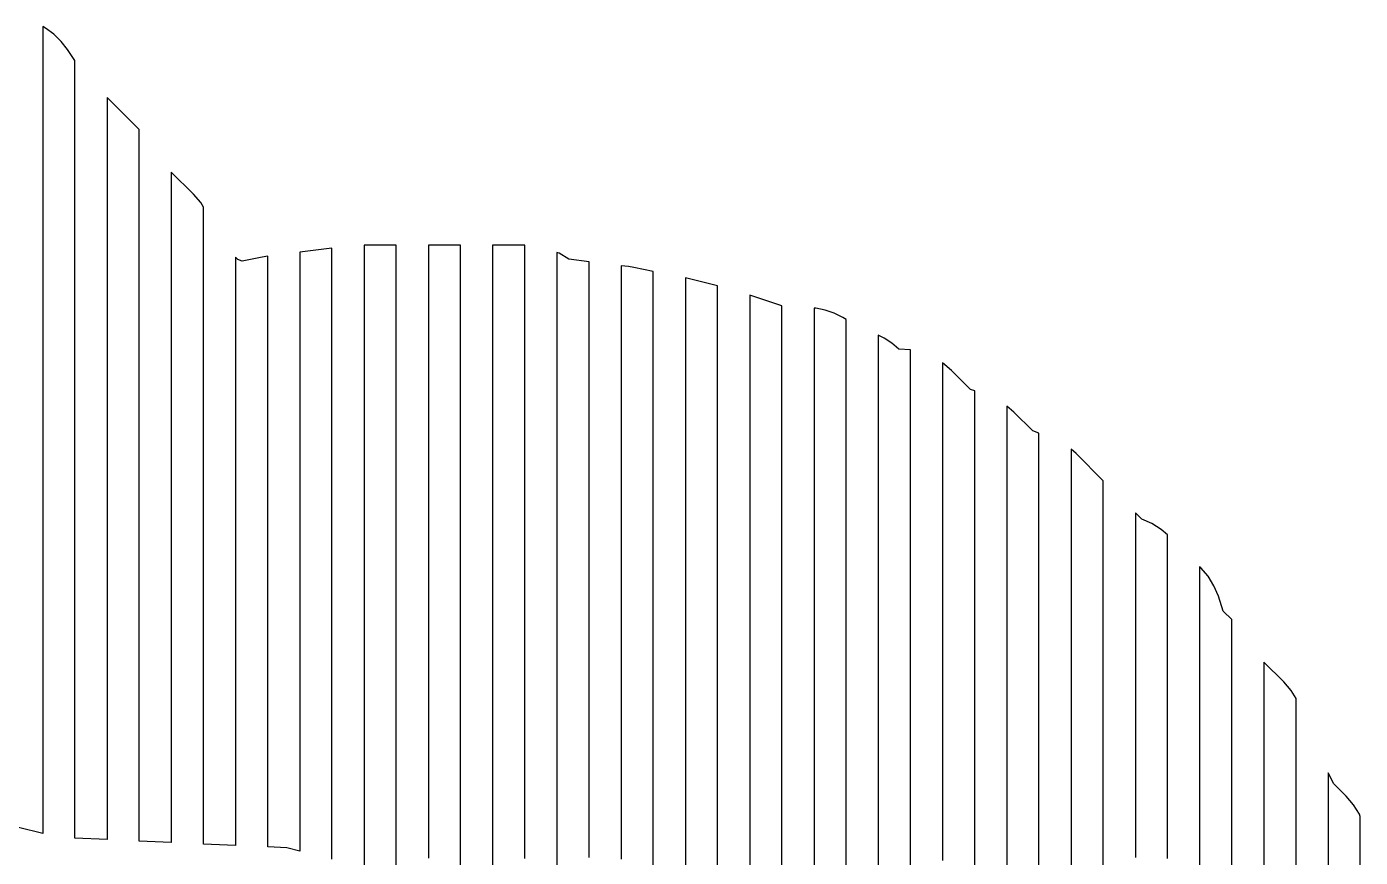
# Model space of a CAD drawing. Header units: millimetres. Extents: x -6 to 1890, y -8 to 898.
# Drawn here: x 1491.6 to 1657.6, y 745.9 to 849.4 of the extents above; entities that cross this region are included whole.
import ezdxf

# ---------------------------------------------------------------- set-up
doc = ezdxf.new("R2010")
doc.units = ezdxf.units.MM
doc.layers.add('PASSADAS_COMPLETAS', color=1, linetype='CONTINUOUS')
doc.layers.add('PECAS_2D', color=3, linetype='CONTINUOUS')

msp = doc.modelspace()

# ---------------------------------------------------------------- linework, layer by layer
at = {"layer": 'PASSADAS_COMPLETAS'}
for points in [[(1529.578, 745.721), (1529.578, 749.589), (1529.578, 750.878), (1529.578, 752.167), (1529.578, 753.456), (1529.578, 754.746), (1529.578, 756.035), (1529.578, 757.324), (1529.578, 758.614), (1529.578, 759.903), (1529.578, 761.192), (1529.578, 762.482), (1529.578, 763.771), (1529.578, 765.06), (1529.578, 766.349), (1529.578, 767.639), (1529.578, 768.928), (1529.578, 770.217), (1529.578, 771.507), (1529.578, 772.796), (1529.578, 774.085), (1529.578, 776.664), (1529.578, 777.953), (1529.578, 779.242), (1529.578, 780.532), (1529.578, 781.821), (1529.578, 783.11), (1529.578, 784.4), (1529.578, 785.689), (1529.578, 786.978), (1529.578, 788.268), (1529.578, 789.557), (1529.578, 792.135), (1529.578, 794.714), (1529.578, 797.293), (1529.578, 799.871), (1529.578, 802.45), (1529.578, 803.739), (1529.578, 805.028), (1529.578, 806.318), (1529.578, 807.607), (1529.578, 810.186), (1529.578, 811.475), (1529.578, 812.764), (1529.578, 814.053), (1529.578, 815.343), (1529.578, 821.789), (1525.578, 821.289), (1525.578, 814.861), (1525.578, 813.575), (1525.578, 811.004), (1525.578, 809.718), (1525.578, 808.433), (1525.578, 807.147), (1525.578, 805.861), (1525.578, 804.576), (1525.578, 803.29), (1525.578, 802.004), (1525.578, 800.719), (1525.578, 798.147), (1525.578, 795.576), (1525.578, 793.005), (1525.578, 790.433), (1525.578, 789.148), (1525.578, 787.862), (1525.578, 786.576), (1525.578, 785.291), (1525.578, 784.005), (1525.578, 782.719), (1525.578, 781.434), (1525.578, 780.148), (1525.578, 778.862), (1525.578, 777.577), (1525.578, 776.291), (1525.578, 775.005), (1525.578, 773.72), (1525.578, 772.434), (1525.578, 769.863), (1525.578, 768.577), (1525.578, 767.291), (1525.578, 766.006), (1525.578, 764.72), (1525.578, 763.434), (1525.578, 762.149), (1525.578, 760.863), (1525.578, 759.577), (1525.578, 758.292), (1525.578, 755.72), (1525.578, 754.435), (1525.578, 753.149), (1525.578, 751.863), (1525.578, 750.578), (1525.578, 746.721), (1523.955, 747.126), (1521.578, 747.234), (1521.578, 751.106), (1521.578, 752.396), (1521.578, 753.687), (1521.578, 754.977), (1521.578, 756.267), (1521.578, 757.558), (1521.578, 758.848), (1521.578, 760.139), (1521.578, 761.429), (1521.578, 764.01), (1521.578, 765.3), (1521.578, 766.591), (1521.578, 767.881), (1521.578, 770.462), (1521.578, 771.753), (1521.578, 773.043), (1521.578, 774.334), (1521.578, 775.624), (1521.578, 776.914), (1521.578, 779.495), (1521.578, 780.786), (1521.578, 782.076), (1521.578, 783.367), (1521.578, 784.657), (1521.578, 785.947), (1521.578, 787.238), (1521.578, 788.528), (1521.578, 789.819), (1521.578, 791.109), (1521.578, 792.4), (1521.578, 794.981), (1521.578, 797.561), (1521.578, 798.852), (1521.578, 800.142), (1521.578, 801.433), (1521.578, 802.723), (1521.578, 804.014), (1521.578, 805.304), (1521.578, 806.594), (1521.578, 807.885), (1521.578, 809.175), (1521.578, 810.466), (1521.578, 811.756), (1521.578, 813.047), (1521.578, 814.337), (1521.578, 820.789), (1520.909, 820.681), (1518.39, 820.177), (1517.878, 820.37), (1517.578, 820.689), (1517.578, 814.262), (1517.578, 812.976), (1517.578, 810.405), (1517.578, 809.12), (1517.578, 807.834), (1517.578, 806.549), (1517.578, 805.263), (1517.578, 803.978), (1517.578, 802.692), (1517.578, 801.407), (1517.578, 800.121), (1517.578, 798.836), (1517.578, 796.265), (1517.578, 793.694), (1517.578, 792.408), (1517.578, 791.123), (1517.578, 789.837), (1517.578, 788.552), (1517.578, 787.266), (1517.578, 785.981), (1517.578, 784.695), (1517.578, 783.41), (1517.578, 782.124), (1517.578, 780.839), (1517.578, 779.553), (1517.578, 778.268), (1517.578, 776.982), (1517.578, 775.697), (1517.578, 774.411), (1517.578, 773.126), (1517.578, 771.841), (1517.578, 770.555), (1517.578, 769.27), (1517.578, 767.984), (1517.578, 766.699), (1517.578, 765.413), (1517.578, 764.128), (1517.578, 762.842), (1517.578, 761.557), (1517.578, 760.271), (1517.578, 758.986), (1517.578, 757.7), (1517.578, 756.415), (1517.578, 755.129), (1517.578, 753.844), (1517.578, 752.558), (1517.578, 751.273), (1517.578, 747.416), (1513.578, 747.598), (1513.578, 751.499), (1513.578, 752.799), (1513.578, 754.099), (1513.578, 755.4), (1513.578, 756.7), (1513.578, 758), (1513.578, 759.301), (1513.578, 760.601), (1513.578, 761.901), (1513.578, 764.502), (1513.578, 765.802), (1513.578, 768.403), (1513.578, 771.003), (1513.578, 773.604), (1513.578, 774.904), (1513.578, 776.204), (1513.578, 777.505), (1513.578, 778.805), (1513.578, 780.105), (1513.578, 781.406), (1513.578, 782.706), (1513.578, 784.006), (1513.578, 785.306), (1513.578, 786.607), (1513.578, 787.907), (1513.578, 789.207), (1513.578, 790.508), (1513.578, 791.808), (1513.578, 794.408), (1513.578, 797.009), (1513.578, 798.309), (1513.578, 799.61), (1513.578, 800.91), (1513.578, 802.21), (1513.578, 803.51), (1513.578, 804.811), (1513.578, 807.411), (1513.578, 808.712), (1513.578, 810.012), (1513.578, 811.312), (1513.578, 812.613), (1513.578, 813.913), (1513.578, 826.916), (1513.236, 827.468), (1512.324, 828.533), (1509.578, 831.28), (1509.578, 822.287), (1509.578, 821.003), (1509.578, 818.434), (1509.578, 815.864), (1509.578, 813.295), (1509.578, 810.726), (1509.578, 809.441), (1509.578, 808.157), (1509.578, 806.872), (1509.578, 805.587), (1509.578, 801.734), (1509.578, 800.449), (1509.578, 799.164), (1509.578, 797.88), (1509.578, 794.026), (1509.578, 791.457), (1509.578, 790.172), (1509.578, 788.887), (1509.578, 787.603), (1509.578, 786.318), (1509.578, 783.749), (1509.578, 782.464), (1509.578, 781.18), (1509.578, 779.895), (1509.578, 778.611), (1509.578, 777.326), (1509.578, 776.041), (1509.578, 774.757), (1509.578, 773.472), (1509.578, 770.903), (1509.578, 769.618), (1509.578, 768.334), (1509.578, 767.049), (1509.578, 765.764), (1509.578, 764.48), (1509.578, 763.195), (1509.578, 761.911), (1509.578, 760.626), (1509.578, 759.341), (1509.578, 758.057), (1509.578, 756.772), (1509.578, 755.488), (1509.578, 754.203), (1509.578, 752.918), (1509.578, 751.634), (1509.578, 747.78), (1505.578, 747.962), (1505.578, 751.871), (1505.578, 753.174), (1505.578, 754.477), (1505.578, 755.78), (1505.578, 757.083), (1505.578, 758.386), (1505.578, 759.69), (1505.578, 760.993), (1505.578, 762.296), (1505.578, 763.599), (1505.578, 764.902), (1505.578, 766.205), (1505.578, 767.508), (1505.578, 768.811), (1505.578, 770.114), (1505.578, 771.417), (1505.578, 772.721), (1505.578, 774.024), (1505.578, 775.327), (1505.578, 776.63), (1505.578, 777.933), (1505.578, 779.236), (1505.578, 780.539), (1505.578, 781.842), (1505.578, 783.145), (1505.578, 784.448), (1505.578, 785.751), (1505.578, 787.055), (1505.578, 788.358), (1505.578, 789.661), (1505.578, 790.964), (1505.578, 792.267), (1505.578, 794.873), (1505.578, 796.176), (1505.578, 798.782), (1505.578, 801.389), (1505.578, 802.692), (1505.578, 803.995), (1505.578, 805.298), (1505.578, 806.601), (1505.578, 810.51), (1505.578, 813.117), (1505.578, 815.723), (1505.578, 818.329), (1505.578, 820.935), (1505.578, 823.541), (1505.578, 826.147), (1505.578, 827.451), (1505.578, 836.572), (1501.578, 840.572), (1501.578, 832.761), (1501.578, 831.46), (1501.578, 828.856), (1501.578, 826.252), (1501.578, 823.649), (1501.578, 821.045), (1501.578, 818.441), (1501.578, 815.838), (1501.578, 813.234), (1501.578, 810.631), (1501.578, 808.027), (1501.578, 805.423), (1501.578, 801.518), (1501.578, 800.216), (1501.578, 798.914), (1501.578, 797.612), (1501.578, 796.311), (1501.578, 792.405), (1501.578, 791.103), (1501.578, 789.802), (1501.578, 787.198), (1501.578, 785.896), (1501.578, 784.594), (1501.578, 781.991), (1501.578, 780.689), (1501.578, 779.387), (1501.578, 778.085), (1501.578, 776.783), (1501.578, 775.482), (1501.578, 774.18), (1501.578, 772.878), (1501.578, 771.576), (1501.578, 770.274), (1501.578, 767.671), (1501.578, 766.369), (1501.578, 765.067), (1501.578, 763.765), (1501.578, 762.463), (1501.578, 761.162), (1501.578, 759.86), (1501.578, 757.256), (1501.578, 755.954), (1501.578, 754.653), (1501.578, 753.351), (1501.578, 752.049), (1501.578, 748.143), (1497.578, 748.325), (1497.578, 750.907), (1497.578, 752.198), (1497.578, 753.49), (1497.578, 754.781), (1497.578, 756.072), (1497.578, 757.363), (1497.578, 758.654), (1497.578, 759.945), (1497.578, 761.236), (1497.578, 762.527), (1497.578, 763.818), (1497.578, 765.109), (1497.578, 766.4), (1497.578, 767.691), (1497.578, 768.982), (1497.578, 770.273), (1497.578, 771.564), (1497.578, 772.855), (1497.578, 774.146), (1497.578, 775.438), (1497.578, 776.729), (1497.578, 778.02), (1497.578, 779.311), (1497.578, 780.602), (1497.578, 781.893), (1497.578, 783.184), (1497.578, 784.475), (1497.578, 785.766), (1497.578, 787.057), (1497.578, 788.348), (1497.578, 789.639), (1497.578, 790.93), (1497.578, 792.221), (1497.578, 793.512), (1497.578, 794.803), (1497.578, 796.094), (1497.578, 797.385), (1497.578, 801.259), (1497.578, 803.841), (1497.578, 806.423), (1497.578, 809.005), (1497.578, 811.587), (1497.578, 814.169), (1497.578, 816.751), (1497.578, 819.333), (1497.578, 823.207), (1497.578, 825.789), (1497.578, 828.371), (1497.578, 830.953), (1497.578, 833.535), (1497.578, 836.117), (1497.578, 837.408), (1497.578, 845.155), (1496.657, 846.536), (1495.89, 847.53), (1494.975, 848.425), (1493.932, 849.19), (1493.578, 849.379), (1493.578, 840.362), (1493.578, 839.074), (1493.578, 835.209), (1493.578, 832.633), (1493.578, 830.057), (1493.578, 827.481), (1493.578, 824.904), (1493.578, 822.328), (1493.578, 819.752), (1493.578, 817.175), (1493.578, 814.599), (1493.578, 812.023), (1493.578, 809.447), (1493.578, 805.582), (1493.578, 803.006), (1493.578, 800.43), (1493.578, 796.565), (1493.578, 792.701), (1493.578, 791.413), (1493.578, 790.125), (1493.578, 788.836), (1493.578, 787.548), (1493.578, 786.26), (1493.578, 784.972), (1493.578, 783.684), (1493.578, 782.396), (1493.578, 781.107), (1493.578, 779.819), (1493.578, 778.531), (1493.578, 777.243), (1493.578, 774.667), (1493.578, 773.379), (1493.578, 772.091), (1493.578, 770.802), (1493.578, 769.514), (1493.578, 768.226), (1493.578, 766.938), (1493.578, 765.65), (1493.578, 763.074), (1493.578, 761.785), (1493.578, 760.497), (1493.578, 759.209), (1493.578, 757.921), (1493.578, 756.633), (1493.578, 755.345), (1493.578, 754.057), (1493.578, 752.768), (1493.578, 748.904), (1490.551, 749.661)], [(1537.578, 741.81), (1537.578, 746.994), (1537.578, 748.289), (1537.578, 749.585), (1537.578, 750.881), (1537.578, 752.177), (1537.578, 753.473), (1537.578, 756.064), (1537.578, 757.36), (1537.578, 758.656), (1537.578, 759.952), (1537.578, 761.247), (1537.578, 762.543), (1537.578, 765.135), (1537.578, 766.431), (1537.578, 767.727), (1537.578, 769.022), (1537.578, 770.318), (1537.578, 771.614), (1537.578, 772.91), (1537.578, 774.206), (1537.578, 775.501), (1537.578, 776.797), (1537.578, 778.093), (1537.578, 779.389), (1537.578, 780.685), (1537.578, 781.98), (1537.578, 783.276), (1537.578, 784.572), (1537.578, 785.868), (1537.578, 788.459), (1537.578, 791.051), (1537.578, 793.643), (1537.578, 796.234), (1537.578, 798.826), (1537.578, 801.417), (1537.578, 804.009), (1537.578, 806.601), (1537.578, 807.897), (1537.578, 810.488), (1537.578, 811.784), (1537.578, 814.376), (1537.578, 815.671), (1537.578, 822.15), (1533.578, 822.15), (1533.578, 815.694), (1533.578, 814.403), (1533.578, 813.112), (1533.578, 811.821), (1533.578, 810.53), (1533.578, 809.238), (1533.578, 806.656), (1533.578, 804.074), (1533.578, 802.782), (1533.578, 800.2), (1533.578, 797.618), (1533.578, 795.035), (1533.578, 792.453), (1533.578, 788.579), (1533.578, 787.288), (1533.578, 785.997), (1533.578, 784.706), (1533.578, 783.415), (1533.578, 782.123), (1533.578, 780.832), (1533.578, 779.541), (1533.578, 778.25), (1533.578, 776.959), (1533.578, 775.667), (1533.578, 774.376), (1533.578, 773.085), (1533.578, 771.794), (1533.578, 770.503), (1533.578, 769.211), (1533.578, 767.92), (1533.578, 766.629), (1533.578, 765.338), (1533.578, 764.047), (1533.578, 762.755), (1533.578, 761.464), (1533.578, 760.173), (1533.578, 757.591), (1533.578, 756.299), (1533.578, 755.008), (1533.578, 753.717), (1533.578, 752.426), (1533.578, 751.135), (1533.578, 749.843), (1533.578, 748.552), (1533.578, 744.679)], [(1545.578, 744.975), (1545.578, 746.262), (1545.578, 747.548), (1545.578, 748.834), (1545.578, 750.12), (1545.578, 751.407), (1545.578, 752.693), (1545.578, 753.979), (1545.578, 755.265), (1545.578, 756.552), (1545.578, 757.838), (1545.578, 759.124), (1545.578, 760.41), (1545.578, 761.697), (1545.578, 762.983), (1545.578, 764.269), (1545.578, 765.555), (1545.578, 766.842), (1545.578, 768.128), (1545.578, 769.414), (1545.578, 770.7), (1545.578, 771.987), (1545.578, 773.273), (1545.578, 774.559), (1545.578, 775.845), (1545.578, 777.132), (1545.578, 778.418), (1545.578, 779.704), (1545.578, 780.99), (1545.578, 782.277), (1545.578, 783.563), (1545.578, 784.849), (1545.578, 787.422), (1545.578, 789.994), (1545.578, 792.567), (1545.578, 795.139), (1545.578, 797.712), (1545.578, 801.57), (1545.578, 804.143), (1545.578, 806.715), (1545.578, 809.288), (1545.578, 811.86), (1545.578, 814.433), (1545.578, 815.719), (1545.578, 817.005), (1545.578, 822.15), (1541.578, 822.15), (1541.578, 816.976), (1541.578, 815.682), (1541.578, 813.094), (1541.578, 810.507), (1541.578, 807.919), (1541.578, 805.332), (1541.578, 802.744), (1541.578, 800.157), (1541.578, 797.569), (1541.578, 794.982), (1541.578, 792.395), (1541.578, 788.513), (1541.578, 785.926), (1541.578, 784.632), (1541.578, 783.338), (1541.578, 782.045), (1541.578, 780.751), (1541.578, 779.457), (1541.578, 778.163), (1541.578, 776.87), (1541.578, 775.576), (1541.578, 774.282), (1541.578, 772.989), (1541.578, 770.401), (1541.578, 769.107), (1541.578, 767.814), (1541.578, 766.52), (1541.578, 765.226), (1541.578, 763.932), (1541.578, 761.345), (1541.578, 760.051), (1541.578, 758.757), (1541.578, 757.464), (1541.578, 756.17), (1541.578, 754.876), (1541.578, 752.289), (1541.578, 750.995), (1541.578, 749.701), (1541.578, 748.408), (1541.578, 747.114), (1541.578, 745.82)], [(1553.578, 745.783), (1553.578, 747.078), (1553.578, 748.372), (1553.578, 749.666), (1553.578, 750.961), (1553.578, 752.255), (1553.578, 753.549), (1553.578, 754.844), (1553.578, 757.433), (1553.578, 760.021), (1553.578, 761.316), (1553.578, 762.61), (1553.578, 765.199), (1553.578, 766.493), (1553.578, 769.082), (1553.578, 770.376), (1553.578, 771.671), (1553.578, 774.259), (1553.578, 775.554), (1553.578, 776.848), (1553.578, 778.142), (1553.578, 779.437), (1553.578, 780.731), (1553.578, 782.025), (1553.578, 784.614), (1553.578, 787.203), (1553.578, 789.792), (1553.578, 792.38), (1553.578, 794.969), (1553.578, 797.558), (1553.578, 800.146), (1553.578, 802.735), (1553.578, 805.324), (1553.578, 807.913), (1553.578, 810.501), (1553.578, 813.09), (1553.578, 814.384), (1553.578, 815.679), (1553.578, 822.15), (1549.578, 822.15), (1549.578, 815.718), (1549.578, 811.858), (1549.578, 809.285), (1549.578, 806.712), (1549.578, 804.139), (1549.578, 801.566), (1549.578, 798.993), (1549.578, 796.42), (1549.578, 793.847), (1549.578, 791.274), (1549.578, 788.701), (1549.578, 786.128), (1549.578, 783.555), (1549.578, 782.269), (1549.578, 780.982), (1549.578, 779.696), (1549.578, 778.409), (1549.578, 777.123), (1549.578, 775.836), (1549.578, 774.55), (1549.578, 773.263), (1549.578, 771.977), (1549.578, 770.69), (1549.578, 769.404), (1549.578, 768.117), (1549.578, 766.831), (1549.578, 765.544), (1549.578, 764.258), (1549.578, 762.971), (1549.578, 761.685), (1549.578, 760.398), (1549.578, 759.112), (1549.578, 757.825), (1549.578, 756.539), (1549.578, 755.252), (1549.578, 753.966), (1549.578, 752.679), (1549.578, 751.393), (1549.578, 750.106), (1549.578, 748.82), (1549.578, 747.533), (1549.578, 746.247), (1549.578, 744.96)], [(1561.578, 745.919), (1561.578, 747.221), (1561.578, 748.522), (1561.578, 749.824), (1561.578, 751.125), (1561.578, 752.427), (1561.578, 753.729), (1561.578, 755.03), (1561.578, 756.332), (1561.578, 761.538), (1561.578, 762.839), (1561.578, 764.141), (1561.578, 765.443), (1561.578, 768.046), (1561.578, 770.649), (1561.578, 771.95), (1561.578, 773.252), (1561.578, 774.553), (1561.578, 775.855), (1561.578, 777.156), (1561.578, 778.458), (1561.578, 781.061), (1561.578, 783.664), (1561.578, 786.267), (1561.578, 788.87), (1561.578, 791.473), (1561.578, 794.077), (1561.578, 796.68), (1561.578, 799.283), (1561.578, 801.886), (1561.578, 804.489), (1561.578, 807.092), (1561.578, 809.695), (1561.578, 812.298), (1561.578, 813.6), (1561.578, 814.901), (1561.578, 820.107), (1559.05, 820.424), (1557.843, 821.161), (1557.578, 821.27), (1557.578, 816.078), (1557.578, 814.779), (1557.578, 812.183), (1557.578, 809.587), (1557.578, 806.99), (1557.578, 804.394), (1557.578, 801.797), (1557.578, 799.201), (1557.578, 796.605), (1557.578, 794.008), (1557.578, 791.412), (1557.578, 788.815), (1557.578, 786.219), (1557.578, 782.324), (1557.578, 781.026), (1557.578, 779.728), (1557.578, 778.43), (1557.578, 777.131), (1557.578, 775.833), (1557.578, 774.535), (1557.578, 771.939), (1557.578, 770.64), (1557.578, 769.342), (1557.578, 768.044), (1557.578, 766.746), (1557.578, 765.448), (1557.578, 764.149), (1557.578, 762.851), (1557.578, 760.255), (1557.578, 758.957), (1557.578, 757.658), (1557.578, 756.36), (1557.578, 755.062), (1557.578, 753.764), (1557.578, 751.167), (1557.578, 748.571), (1557.578, 747.273), (1557.578, 745.975), (1557.578, 744.676)], [(1569.578, 744.166), (1569.578, 762.205), (1569.578, 763.494), (1569.578, 764.782), (1569.578, 766.071), (1569.578, 768.648), (1569.578, 769.936), (1569.578, 771.225), (1569.578, 773.802), (1569.578, 777.667), (1569.578, 781.533), (1569.578, 784.11), (1569.578, 786.687), (1569.578, 789.264), (1569.578, 791.841), (1569.578, 794.418), (1569.578, 796.995), (1569.578, 799.572), (1569.578, 802.149), (1569.578, 804.726), (1569.578, 807.303), (1569.578, 809.88), (1569.578, 812.457), (1569.578, 813.746), (1569.578, 818.9), (1567.134, 819.388), (1566.478, 819.495), (1565.578, 819.607), (1565.578, 814.423), (1565.578, 813.127), (1565.578, 810.534), (1565.578, 807.942), (1565.578, 805.35), (1565.578, 802.758), (1565.578, 800.165), (1565.578, 797.573), (1565.578, 794.981), (1565.578, 792.388), (1565.578, 789.796), (1565.578, 787.204), (1565.578, 784.611), (1565.578, 782.019), (1565.578, 778.131), (1565.578, 776.834), (1565.578, 775.538), (1565.578, 774.242), (1565.578, 772.946), (1565.578, 771.65), (1565.578, 770.354), (1565.578, 769.058), (1565.578, 766.465), (1565.578, 765.169), (1565.578, 763.873), (1565.578, 762.577), (1565.578, 761.281), (1565.578, 750.911), (1565.578, 748.319), (1565.578, 747.023), (1565.578, 745.727)], [(1577.578, 732.54), (1577.578, 757.261), (1577.578, 758.562), (1577.578, 759.863), (1577.578, 761.164), (1577.578, 763.766), (1577.578, 766.369), (1577.578, 768.971), (1577.578, 772.874), (1577.578, 776.777), (1577.578, 779.38), (1577.578, 781.982), (1577.578, 784.584), (1577.578, 787.186), (1577.578, 789.788), (1577.578, 792.391), (1577.578, 794.993), (1577.578, 797.595), (1577.578, 798.896), (1577.578, 801.498), (1577.578, 804.1), (1577.578, 806.703), (1577.578, 809.305), (1577.578, 810.606), (1577.578, 811.907), (1577.578, 817.111), (1573.597, 818.096), (1573.578, 818.1), (1573.578, 812.905), (1573.578, 811.606), (1573.578, 809.009), (1573.578, 806.411), (1573.578, 803.814), (1573.578, 801.216), (1573.578, 798.619), (1573.578, 796.021), (1573.578, 793.424), (1573.578, 790.826), (1573.578, 788.229), (1573.578, 785.631), (1573.578, 783.034), (1573.578, 780.436), (1573.578, 777.839), (1573.578, 773.942), (1573.578, 771.345), (1573.578, 768.747), (1573.578, 766.15), (1573.578, 763.552), (1573.578, 762.254), (1573.578, 760.955), (1573.578, 759.656), (1573.578, 738.876)], [(1585.578, 720.43), (1585.578, 752.682), (1585.578, 753.973), (1585.578, 755.263), (1585.578, 756.553), (1585.578, 757.843), (1585.578, 759.133), (1585.578, 761.713), (1585.578, 763.003), (1585.578, 766.874), (1585.578, 770.744), (1585.578, 773.324), (1585.578, 777.194), (1585.578, 779.775), (1585.578, 782.355), (1585.578, 784.935), (1585.578, 787.515), (1585.578, 790.095), (1585.578, 792.676), (1585.578, 795.256), (1585.578, 797.836), (1585.578, 800.416), (1585.578, 802.996), (1585.578, 805.577), (1585.578, 808.157), (1585.578, 809.447), (1585.578, 814.607), (1581.578, 815.941), (1581.578, 810.761), (1581.578, 809.466), (1581.578, 806.877), (1581.578, 804.287), (1581.578, 801.697), (1581.578, 799.107), (1581.578, 796.518), (1581.578, 793.928), (1581.578, 791.338), (1581.578, 788.748), (1581.578, 786.159), (1581.578, 783.569), (1581.578, 780.979), (1581.578, 778.389), (1581.578, 775.8), (1581.578, 773.21), (1581.578, 769.325), (1581.578, 766.736), (1581.578, 765.441), (1581.578, 764.146), (1581.578, 762.851), (1581.578, 761.556), (1581.578, 758.966), (1581.578, 757.671), (1581.578, 756.377), (1581.578, 755.082), (1581.578, 727.889)], [(1593.578, 703.356), (1593.578, 747.174), (1593.578, 749.751), (1593.578, 751.04), (1593.578, 752.329), (1593.578, 754.906), (1593.578, 757.484), (1593.578, 761.35), (1593.578, 765.217), (1593.578, 767.794), (1593.578, 770.372), (1593.578, 772.949), (1593.578, 775.527), (1593.578, 778.104), (1593.578, 780.682), (1593.578, 783.259), (1593.578, 785.837), (1593.578, 788.414), (1593.578, 790.992), (1593.578, 793.569), (1593.578, 796.147), (1593.578, 798.724), (1593.578, 801.302), (1593.578, 803.879), (1593.578, 805.168), (1593.578, 806.457), (1593.578, 812.901), (1593.178, 813.169), (1592.099, 813.702), (1590.958, 814.088), (1589.787, 814.319), (1589.578, 814.333), (1589.578, 807.891), (1589.578, 806.603), (1589.578, 804.026), (1589.578, 801.45), (1589.578, 798.873), (1589.578, 796.297), (1589.578, 793.72), (1589.578, 791.144), (1589.578, 788.567), (1589.578, 785.99), (1589.578, 783.414), (1589.578, 780.837), (1589.578, 778.261), (1589.578, 775.684), (1589.578, 771.819), (1589.578, 769.243), (1589.578, 765.378), (1589.578, 761.513), (1589.578, 758.937), (1589.578, 756.36), (1589.578, 753.784), (1589.578, 752.495), (1589.578, 751.207), (1589.578, 749.919), (1589.578, 712.559)], [(1601.578, 743.343), (1601.578, 747.212), (1601.578, 751.081), (1601.578, 754.951), (1601.578, 758.82), (1601.578, 762.689), (1601.578, 766.559), (1601.578, 770.428), (1601.578, 774.297), (1601.578, 778.167), (1601.578, 780.746), (1601.578, 783.326), (1601.578, 785.905), (1601.578, 788.485), (1601.578, 791.064), (1601.578, 793.644), (1601.578, 796.223), (1601.578, 798.803), (1601.578, 801.383), (1601.578, 802.672), (1601.578, 809.121), (1600.141, 809.224), (1599.275, 809.968), (1598.312, 810.605), (1597.578, 810.965), (1597.578, 804.486), (1597.578, 803.19), (1597.578, 800.598), (1597.578, 798.007), (1597.578, 795.415), (1597.578, 792.823), (1597.578, 790.231), (1597.578, 787.64), (1597.578, 783.752), (1597.578, 781.16), (1597.578, 778.568), (1597.578, 775.977), (1597.578, 773.385), (1597.578, 770.793), (1597.578, 766.905), (1597.578, 763.018), (1597.578, 759.13), (1597.578, 755.242), (1597.578, 751.355), (1597.578, 748.763), (1597.578, 747.467), (1597.578, 746.171), (1597.578, 744.875)], [(1609.578, 744.295), (1609.578, 748.19), (1609.578, 750.787), (1609.578, 753.384), (1609.578, 757.279), (1609.578, 761.174), (1609.578, 763.771), (1609.578, 767.666), (1609.578, 770.263), (1609.578, 774.158), (1609.578, 778.054), (1609.578, 780.65), (1609.578, 783.247), (1609.578, 785.844), (1609.578, 789.739), (1609.578, 792.336), (1609.578, 794.933), (1609.578, 796.232), (1609.578, 797.53), (1609.578, 804.022), (1609.044, 804.2), (1606.685, 806.559), (1605.578, 807.498), (1605.578, 799.754), (1605.578, 798.463), (1605.578, 795.882), (1605.578, 793.3), (1605.578, 790.719), (1605.578, 788.138), (1605.578, 785.556), (1605.578, 782.975), (1605.578, 780.394), (1605.578, 777.813), (1605.578, 775.231), (1605.578, 772.65), (1605.578, 770.069), (1605.578, 766.197), (1605.578, 763.615), (1605.578, 759.743), (1605.578, 755.871), (1605.578, 753.29), (1605.578, 749.418), (1605.578, 745.546)], [(1617.578, 744.484), (1617.578, 747.069), (1617.578, 750.947), (1617.578, 754.825), (1617.578, 757.41), (1617.578, 759.995), (1617.578, 763.872), (1617.578, 766.457), (1617.578, 769.042), (1617.578, 771.627), (1617.578, 775.505), (1617.578, 778.09), (1617.578, 781.967), (1617.578, 785.845), (1617.578, 788.43), (1617.578, 791.015), (1617.578, 792.308), (1617.578, 798.77), (1616.799, 799.03), (1614.44, 801.389), (1613.578, 802.127), (1613.578, 795.643), (1613.578, 794.346), (1613.578, 791.752), (1613.578, 789.159), (1613.578, 785.268), (1613.578, 782.674), (1613.578, 780.081), (1613.578, 777.487), (1613.578, 773.596), (1613.578, 771.002), (1613.578, 767.112), (1613.578, 764.518), (1613.578, 760.627), (1613.578, 758.034), (1613.578, 755.44), (1613.578, 752.846), (1613.578, 748.956), (1613.578, 746.362), (1613.578, 742.471)], [(1625.578, 744.757), (1625.578, 748.655), (1625.578, 751.254), (1625.578, 753.853), (1625.578, 756.452), (1625.578, 759.05), (1625.578, 761.649), (1625.578, 764.248), (1625.578, 766.847), (1625.578, 769.446), (1625.578, 772.045), (1625.578, 775.943), (1625.578, 778.542), (1625.578, 782.441), (1625.578, 783.74), (1625.578, 785.04), (1625.578, 792.836), (1622.196, 796.218), (1621.578, 796.748), (1621.578, 788.959), (1621.578, 787.661), (1621.578, 783.766), (1621.578, 781.17), (1621.578, 778.574), (1621.578, 774.679), (1621.578, 772.083), (1621.578, 768.189), (1621.578, 765.593), (1621.578, 762.996), (1621.578, 760.4), (1621.578, 757.804), (1621.578, 755.208), (1621.578, 752.611), (1621.578, 750.015), (1621.578, 747.419), (1621.578, 743.525)], [(1633.578, 745.791), (1633.578, 749.691), (1633.578, 752.291), (1633.578, 756.192), (1633.578, 758.792), (1633.578, 761.392), (1633.578, 763.992), (1633.578, 766.592), (1633.578, 769.192), (1633.578, 771.793), (1633.578, 774.393), (1633.578, 775.693), (1633.578, 776.993), (1633.578, 786.094), (1632.793, 786.769), (1631.627, 787.498), (1630.373, 788.042), (1629.578, 788.836), (1629.578, 782.336), (1629.578, 781.036), (1629.578, 778.436), (1629.578, 775.836), (1629.578, 773.237), (1629.578, 770.637), (1629.578, 768.037), (1629.578, 765.437), (1629.578, 762.837), (1629.578, 760.237), (1629.578, 757.637), (1629.578, 755.037), (1629.578, 751.137), (1629.578, 748.537), (1629.578, 745.937)], [(1641.578, 744.643), (1641.578, 747.218), (1641.578, 749.793), (1641.578, 752.368), (1641.578, 754.943), (1641.578, 757.518), (1641.578, 760.093), (1641.578, 762.668), (1641.578, 766.531), (1641.578, 767.818), (1641.578, 775.544), (1640.519, 776.603), (1639.906, 778.442), (1639.361, 779.735), (1638.62, 780.934), (1637.707, 781.999), (1637.578, 782.129), (1637.578, 773.117), (1637.578, 771.829), (1637.578, 769.254), (1637.578, 766.679), (1637.578, 764.104), (1637.578, 761.529), (1637.578, 758.954), (1637.578, 756.379), (1637.578, 753.804), (1637.578, 749.942), (1637.578, 747.367), (1637.578, 743.505)], [(1649.578, 743.668), (1649.578, 746.262), (1649.578, 748.856), (1649.578, 751.45), (1649.578, 752.747), (1649.578, 754.044), (1649.578, 765.717), (1648.96, 766.716), (1648.048, 767.781), (1645.578, 770.251), (1645.578, 761.237), (1645.578, 759.95), (1645.578, 757.374), (1645.578, 754.799), (1645.578, 752.224), (1645.578, 749.648), (1645.578, 747.073), (1645.578, 744.498)], [(1657.578, 736.86), (1657.578, 751.012), (1657.458, 751.297), (1656.716, 752.497), (1655.804, 753.562), (1654.263, 755.103), (1653.578, 756.473), (1653.578, 744.799)]]:
    msp.add_lwpolyline(points, dxfattribs=at)
at = {"layer": 'PECAS_2D'}
for points in [[(1529.578, 745.721), (1529.578, 749.589), (1529.578, 750.878), (1529.578, 752.167), (1529.578, 753.456), (1529.578, 754.746), (1529.578, 756.035), (1529.578, 757.324), (1529.578, 758.614), (1529.578, 759.903), (1529.578, 761.192), (1529.578, 762.482), (1529.578, 763.771), (1529.578, 765.06), (1529.578, 766.349), (1529.578, 767.639), (1529.578, 768.928), (1529.578, 770.217), (1529.578, 771.507), (1529.578, 772.796), (1529.578, 774.085), (1529.578, 776.664), (1529.578, 777.953), (1529.578, 779.242), (1529.578, 780.532), (1529.578, 781.821), (1529.578, 783.11), (1529.578, 784.4), (1529.578, 785.689), (1529.578, 786.978), (1529.578, 788.268), (1529.578, 789.557), (1529.578, 792.135), (1529.578, 794.714), (1529.578, 797.293), (1529.578, 799.871), (1529.578, 802.45), (1529.578, 803.739), (1529.578, 805.028), (1529.578, 806.318), (1529.578, 807.607), (1529.578, 810.186), (1529.578, 811.475), (1529.578, 812.764), (1529.578, 814.053), (1529.578, 815.343), (1529.578, 821.789), (1525.578, 821.289), (1525.578, 814.861), (1525.578, 813.575), (1525.578, 811.004), (1525.578, 809.718), (1525.578, 808.433), (1525.578, 807.147), (1525.578, 805.861), (1525.578, 804.576), (1525.578, 803.29), (1525.578, 802.004), (1525.578, 800.719), (1525.578, 798.147), (1525.578, 795.576), (1525.578, 793.005), (1525.578, 790.433), (1525.578, 789.148), (1525.578, 787.862), (1525.578, 786.576), (1525.578, 785.291), (1525.578, 784.005), (1525.578, 782.719), (1525.578, 781.434), (1525.578, 780.148), (1525.578, 778.862), (1525.578, 777.577), (1525.578, 776.291), (1525.578, 775.005), (1525.578, 773.72), (1525.578, 772.434), (1525.578, 769.863), (1525.578, 768.577), (1525.578, 767.291), (1525.578, 766.006), (1525.578, 764.72), (1525.578, 763.434), (1525.578, 762.149), (1525.578, 760.863), (1525.578, 759.577), (1525.578, 758.292), (1525.578, 755.72), (1525.578, 754.435), (1525.578, 753.149), (1525.578, 751.863), (1525.578, 750.578), (1525.578, 746.721), (1523.955, 747.126), (1521.578, 747.234), (1521.578, 751.106), (1521.578, 752.396), (1521.578, 753.687), (1521.578, 754.977), (1521.578, 756.267), (1521.578, 757.558), (1521.578, 758.848), (1521.578, 760.139), (1521.578, 761.429), (1521.578, 764.01), (1521.578, 765.3), (1521.578, 766.591), (1521.578, 767.881), (1521.578, 770.462), (1521.578, 771.753), (1521.578, 773.043), (1521.578, 774.334), (1521.578, 775.624), (1521.578, 776.914), (1521.578, 779.495), (1521.578, 780.786), (1521.578, 782.076), (1521.578, 783.367), (1521.578, 784.657), (1521.578, 785.947), (1521.578, 787.238), (1521.578, 788.528), (1521.578, 789.819), (1521.578, 791.109), (1521.578, 792.4), (1521.578, 794.981), (1521.578, 797.561), (1521.578, 798.852), (1521.578, 800.142), (1521.578, 801.433), (1521.578, 802.723), (1521.578, 804.014), (1521.578, 805.304), (1521.578, 806.594), (1521.578, 807.885), (1521.578, 809.175), (1521.578, 810.466), (1521.578, 811.756), (1521.578, 813.047), (1521.578, 814.337), (1521.578, 820.789), (1520.909, 820.681), (1518.39, 820.177), (1517.878, 820.37), (1517.578, 820.689), (1517.578, 814.262), (1517.578, 812.976), (1517.578, 810.405), (1517.578, 809.12), (1517.578, 807.834), (1517.578, 806.549), (1517.578, 805.263), (1517.578, 803.978), (1517.578, 802.692), (1517.578, 801.407), (1517.578, 800.121), (1517.578, 798.836), (1517.578, 796.265), (1517.578, 793.694), (1517.578, 792.408), (1517.578, 791.123), (1517.578, 789.837), (1517.578, 788.552), (1517.578, 787.266), (1517.578, 785.981), (1517.578, 784.695), (1517.578, 783.41), (1517.578, 782.124), (1517.578, 780.839), (1517.578, 779.553), (1517.578, 778.268), (1517.578, 776.982), (1517.578, 775.697), (1517.578, 774.411), (1517.578, 773.126), (1517.578, 771.841), (1517.578, 770.555), (1517.578, 769.27), (1517.578, 767.984), (1517.578, 766.699), (1517.578, 765.413), (1517.578, 764.128), (1517.578, 762.842), (1517.578, 761.557), (1517.578, 760.271), (1517.578, 758.986), (1517.578, 757.7), (1517.578, 756.415), (1517.578, 755.129), (1517.578, 753.844), (1517.578, 752.558), (1517.578, 751.273), (1517.578, 747.416), (1513.578, 747.598), (1513.578, 751.499), (1513.578, 752.799), (1513.578, 754.099), (1513.578, 755.4), (1513.578, 756.7), (1513.578, 758), (1513.578, 759.301), (1513.578, 760.601), (1513.578, 761.901), (1513.578, 764.502), (1513.578, 765.802), (1513.578, 768.403), (1513.578, 771.003), (1513.578, 773.604), (1513.578, 774.904), (1513.578, 776.204), (1513.578, 777.505), (1513.578, 778.805), (1513.578, 780.105), (1513.578, 781.406), (1513.578, 782.706), (1513.578, 784.006), (1513.578, 785.306), (1513.578, 786.607), (1513.578, 787.907), (1513.578, 789.207), (1513.578, 790.508), (1513.578, 791.808), (1513.578, 794.408), (1513.578, 797.009), (1513.578, 798.309), (1513.578, 799.61), (1513.578, 800.91), (1513.578, 802.21), (1513.578, 803.51), (1513.578, 804.811), (1513.578, 807.411), (1513.578, 808.712), (1513.578, 810.012), (1513.578, 811.312), (1513.578, 812.613), (1513.578, 813.913), (1513.578, 826.916), (1513.236, 827.468), (1512.324, 828.533), (1509.578, 831.28), (1509.578, 822.287), (1509.578, 821.003), (1509.578, 818.434), (1509.578, 815.864), (1509.578, 813.295), (1509.578, 810.726), (1509.578, 809.441), (1509.578, 808.157), (1509.578, 806.872), (1509.578, 805.587), (1509.578, 801.734), (1509.578, 800.449), (1509.578, 799.164), (1509.578, 797.88), (1509.578, 794.026), (1509.578, 791.457), (1509.578, 790.172), (1509.578, 788.887), (1509.578, 787.603), (1509.578, 786.318), (1509.578, 783.749), (1509.578, 782.464), (1509.578, 781.18), (1509.578, 779.895), (1509.578, 778.611), (1509.578, 777.326), (1509.578, 776.041), (1509.578, 774.757), (1509.578, 773.472), (1509.578, 770.903), (1509.578, 769.618), (1509.578, 768.334), (1509.578, 767.049), (1509.578, 765.764), (1509.578, 764.48), (1509.578, 763.195), (1509.578, 761.911), (1509.578, 760.626), (1509.578, 759.341), (1509.578, 758.057), (1509.578, 756.772), (1509.578, 755.488), (1509.578, 754.203), (1509.578, 752.918), (1509.578, 751.634), (1509.578, 747.78), (1505.578, 747.962), (1505.578, 751.871), (1505.578, 753.174), (1505.578, 754.477), (1505.578, 755.78), (1505.578, 757.083), (1505.578, 758.386), (1505.578, 759.69), (1505.578, 760.993), (1505.578, 762.296), (1505.578, 763.599), (1505.578, 764.902), (1505.578, 766.205), (1505.578, 767.508), (1505.578, 768.811), (1505.578, 770.114), (1505.578, 771.417), (1505.578, 772.721), (1505.578, 774.024), (1505.578, 775.327), (1505.578, 776.63), (1505.578, 777.933), (1505.578, 779.236), (1505.578, 780.539), (1505.578, 781.842), (1505.578, 783.145), (1505.578, 784.448), (1505.578, 785.751), (1505.578, 787.055), (1505.578, 788.358), (1505.578, 789.661), (1505.578, 790.964), (1505.578, 792.267), (1505.578, 794.873), (1505.578, 796.176), (1505.578, 798.782), (1505.578, 801.389), (1505.578, 802.692), (1505.578, 803.995), (1505.578, 805.298), (1505.578, 806.601), (1505.578, 810.51), (1505.578, 813.117), (1505.578, 815.723), (1505.578, 818.329), (1505.578, 820.935), (1505.578, 823.541), (1505.578, 826.147), (1505.578, 827.451), (1505.578, 836.572), (1501.578, 840.572), (1501.578, 832.761), (1501.578, 831.46), (1501.578, 828.856), (1501.578, 826.252), (1501.578, 823.649), (1501.578, 821.045), (1501.578, 818.441), (1501.578, 815.838), (1501.578, 813.234), (1501.578, 810.631), (1501.578, 808.027), (1501.578, 805.423), (1501.578, 801.518), (1501.578, 800.216), (1501.578, 798.914), (1501.578, 797.612), (1501.578, 796.311), (1501.578, 792.405), (1501.578, 791.103), (1501.578, 789.802), (1501.578, 787.198), (1501.578, 785.896), (1501.578, 784.594), (1501.578, 781.991), (1501.578, 780.689), (1501.578, 779.387), (1501.578, 778.085), (1501.578, 776.783), (1501.578, 775.482), (1501.578, 774.18), (1501.578, 772.878), (1501.578, 771.576), (1501.578, 770.274), (1501.578, 767.671), (1501.578, 766.369), (1501.578, 765.067), (1501.578, 763.765), (1501.578, 762.463), (1501.578, 761.162), (1501.578, 759.86), (1501.578, 757.256), (1501.578, 755.954), (1501.578, 754.653), (1501.578, 753.351), (1501.578, 752.049), (1501.578, 748.143), (1497.578, 748.325), (1497.578, 750.907), (1497.578, 752.198), (1497.578, 753.49), (1497.578, 754.781), (1497.578, 756.072), (1497.578, 757.363), (1497.578, 758.654), (1497.578, 759.945), (1497.578, 761.236), (1497.578, 762.527), (1497.578, 763.818), (1497.578, 765.109), (1497.578, 766.4), (1497.578, 767.691), (1497.578, 768.982), (1497.578, 770.273), (1497.578, 771.564), (1497.578, 772.855), (1497.578, 774.146), (1497.578, 775.438), (1497.578, 776.729), (1497.578, 778.02), (1497.578, 779.311), (1497.578, 780.602), (1497.578, 781.893), (1497.578, 783.184), (1497.578, 784.475), (1497.578, 785.766), (1497.578, 787.057), (1497.578, 788.348), (1497.578, 789.639), (1497.578, 790.93), (1497.578, 792.221), (1497.578, 793.512), (1497.578, 794.803), (1497.578, 796.094), (1497.578, 797.385), (1497.578, 801.259), (1497.578, 803.841), (1497.578, 806.423), (1497.578, 809.005), (1497.578, 811.587), (1497.578, 814.169), (1497.578, 816.751), (1497.578, 819.333), (1497.578, 823.207), (1497.578, 825.789), (1497.578, 828.371), (1497.578, 830.953), (1497.578, 833.535), (1497.578, 836.117), (1497.578, 837.408), (1497.578, 845.155), (1496.657, 846.536), (1495.89, 847.53), (1494.975, 848.425), (1493.932, 849.19), (1493.578, 849.379), (1493.578, 840.362), (1493.578, 839.074), (1493.578, 835.209), (1493.578, 832.633), (1493.578, 830.057), (1493.578, 827.481), (1493.578, 824.904), (1493.578, 822.328), (1493.578, 819.752), (1493.578, 817.175), (1493.578, 814.599), (1493.578, 812.023), (1493.578, 809.447), (1493.578, 805.582), (1493.578, 803.006), (1493.578, 800.43), (1493.578, 796.565), (1493.578, 792.701), (1493.578, 791.413), (1493.578, 790.125), (1493.578, 788.836), (1493.578, 787.548), (1493.578, 786.26), (1493.578, 784.972), (1493.578, 783.684), (1493.578, 782.396), (1493.578, 781.107), (1493.578, 779.819), (1493.578, 778.531), (1493.578, 777.243), (1493.578, 774.667), (1493.578, 773.379), (1493.578, 772.091), (1493.578, 770.802), (1493.578, 769.514), (1493.578, 768.226), (1493.578, 766.938), (1493.578, 765.65), (1493.578, 763.074), (1493.578, 761.785), (1493.578, 760.497), (1493.578, 759.209), (1493.578, 757.921), (1493.578, 756.633), (1493.578, 755.345), (1493.578, 754.057), (1493.578, 752.768), (1493.578, 748.904), (1490.551, 749.661)], [(1537.578, 741.81), (1537.578, 746.994), (1537.578, 748.289), (1537.578, 749.585), (1537.578, 750.881), (1537.578, 752.177), (1537.578, 753.473), (1537.578, 756.064), (1537.578, 757.36), (1537.578, 758.656), (1537.578, 759.952), (1537.578, 761.247), (1537.578, 762.543), (1537.578, 765.135), (1537.578, 766.431), (1537.578, 767.727), (1537.578, 769.022), (1537.578, 770.318), (1537.578, 771.614), (1537.578, 772.91), (1537.578, 774.206), (1537.578, 775.501), (1537.578, 776.797), (1537.578, 778.093), (1537.578, 779.389), (1537.578, 780.685), (1537.578, 781.98), (1537.578, 783.276), (1537.578, 784.572), (1537.578, 785.868), (1537.578, 788.459), (1537.578, 791.051), (1537.578, 793.643), (1537.578, 796.234), (1537.578, 798.826), (1537.578, 801.417), (1537.578, 804.009), (1537.578, 806.601), (1537.578, 807.897), (1537.578, 810.488), (1537.578, 811.784), (1537.578, 814.376), (1537.578, 815.671), (1537.578, 822.15), (1533.578, 822.15), (1533.578, 815.694), (1533.578, 814.403), (1533.578, 813.112), (1533.578, 811.821), (1533.578, 810.53), (1533.578, 809.238), (1533.578, 806.656), (1533.578, 804.074), (1533.578, 802.782), (1533.578, 800.2), (1533.578, 797.618), (1533.578, 795.035), (1533.578, 792.453), (1533.578, 788.579), (1533.578, 787.288), (1533.578, 785.997), (1533.578, 784.706), (1533.578, 783.415), (1533.578, 782.123), (1533.578, 780.832), (1533.578, 779.541), (1533.578, 778.25), (1533.578, 776.959), (1533.578, 775.667), (1533.578, 774.376), (1533.578, 773.085), (1533.578, 771.794), (1533.578, 770.503), (1533.578, 769.211), (1533.578, 767.92), (1533.578, 766.629), (1533.578, 765.338), (1533.578, 764.047), (1533.578, 762.755), (1533.578, 761.464), (1533.578, 760.173), (1533.578, 757.591), (1533.578, 756.299), (1533.578, 755.008), (1533.578, 753.717), (1533.578, 752.426), (1533.578, 751.135), (1533.578, 749.843), (1533.578, 748.552), (1533.578, 744.679)], [(1545.578, 744.975), (1545.578, 746.262), (1545.578, 747.548), (1545.578, 748.834), (1545.578, 750.12), (1545.578, 751.407), (1545.578, 752.693), (1545.578, 753.979), (1545.578, 755.265), (1545.578, 756.552), (1545.578, 757.838), (1545.578, 759.124), (1545.578, 760.41), (1545.578, 761.697), (1545.578, 762.983), (1545.578, 764.269), (1545.578, 765.555), (1545.578, 766.842), (1545.578, 768.128), (1545.578, 769.414), (1545.578, 770.7), (1545.578, 771.987), (1545.578, 773.273), (1545.578, 774.559), (1545.578, 775.845), (1545.578, 777.132), (1545.578, 778.418), (1545.578, 779.704), (1545.578, 780.99), (1545.578, 782.277), (1545.578, 783.563), (1545.578, 784.849), (1545.578, 787.422), (1545.578, 789.994), (1545.578, 792.567), (1545.578, 795.139), (1545.578, 797.712), (1545.578, 801.57), (1545.578, 804.143), (1545.578, 806.715), (1545.578, 809.288), (1545.578, 811.86), (1545.578, 814.433), (1545.578, 815.719), (1545.578, 817.005), (1545.578, 822.15), (1541.578, 822.15), (1541.578, 816.976), (1541.578, 815.682), (1541.578, 813.094), (1541.578, 810.507), (1541.578, 807.919), (1541.578, 805.332), (1541.578, 802.744), (1541.578, 800.157), (1541.578, 797.569), (1541.578, 794.982), (1541.578, 792.395), (1541.578, 788.513), (1541.578, 785.926), (1541.578, 784.632), (1541.578, 783.338), (1541.578, 782.045), (1541.578, 780.751), (1541.578, 779.457), (1541.578, 778.163), (1541.578, 776.87), (1541.578, 775.576), (1541.578, 774.282), (1541.578, 772.989), (1541.578, 770.401), (1541.578, 769.107), (1541.578, 767.814), (1541.578, 766.52), (1541.578, 765.226), (1541.578, 763.932), (1541.578, 761.345), (1541.578, 760.051), (1541.578, 758.757), (1541.578, 757.464), (1541.578, 756.17), (1541.578, 754.876), (1541.578, 752.289), (1541.578, 750.995), (1541.578, 749.701), (1541.578, 748.408), (1541.578, 747.114), (1541.578, 745.82)], [(1553.578, 745.783), (1553.578, 747.078), (1553.578, 748.372), (1553.578, 749.666), (1553.578, 750.961), (1553.578, 752.255), (1553.578, 753.549), (1553.578, 754.844), (1553.578, 757.433), (1553.578, 760.021), (1553.578, 761.316), (1553.578, 762.61), (1553.578, 765.199), (1553.578, 766.493), (1553.578, 769.082), (1553.578, 770.376), (1553.578, 771.671), (1553.578, 774.259), (1553.578, 775.554), (1553.578, 776.848), (1553.578, 778.142), (1553.578, 779.437), (1553.578, 780.731), (1553.578, 782.025), (1553.578, 784.614), (1553.578, 787.203), (1553.578, 789.792), (1553.578, 792.38), (1553.578, 794.969), (1553.578, 797.558), (1553.578, 800.146), (1553.578, 802.735), (1553.578, 805.324), (1553.578, 807.913), (1553.578, 810.501), (1553.578, 813.09), (1553.578, 814.384), (1553.578, 815.679), (1553.578, 822.15), (1549.578, 822.15), (1549.578, 815.718), (1549.578, 811.858), (1549.578, 809.285), (1549.578, 806.712), (1549.578, 804.139), (1549.578, 801.566), (1549.578, 798.993), (1549.578, 796.42), (1549.578, 793.847), (1549.578, 791.274), (1549.578, 788.701), (1549.578, 786.128), (1549.578, 783.555), (1549.578, 782.269), (1549.578, 780.982), (1549.578, 779.696), (1549.578, 778.409), (1549.578, 777.123), (1549.578, 775.836), (1549.578, 774.55), (1549.578, 773.263), (1549.578, 771.977), (1549.578, 770.69), (1549.578, 769.404), (1549.578, 768.117), (1549.578, 766.831), (1549.578, 765.544), (1549.578, 764.258), (1549.578, 762.971), (1549.578, 761.685), (1549.578, 760.398), (1549.578, 759.112), (1549.578, 757.825), (1549.578, 756.539), (1549.578, 755.252), (1549.578, 753.966), (1549.578, 752.679), (1549.578, 751.393), (1549.578, 750.106), (1549.578, 748.82), (1549.578, 747.533), (1549.578, 746.247), (1549.578, 744.96)], [(1561.578, 745.919), (1561.578, 747.221), (1561.578, 748.522), (1561.578, 749.824), (1561.578, 751.125), (1561.578, 752.427), (1561.578, 753.729), (1561.578, 755.03), (1561.578, 756.332), (1561.578, 761.538), (1561.578, 762.839), (1561.578, 764.141), (1561.578, 765.443), (1561.578, 768.046), (1561.578, 770.649), (1561.578, 771.95), (1561.578, 773.252), (1561.578, 774.553), (1561.578, 775.855), (1561.578, 777.156), (1561.578, 778.458), (1561.578, 781.061), (1561.578, 783.664), (1561.578, 786.267), (1561.578, 788.87), (1561.578, 791.473), (1561.578, 794.077), (1561.578, 796.68), (1561.578, 799.283), (1561.578, 801.886), (1561.578, 804.489), (1561.578, 807.092), (1561.578, 809.695), (1561.578, 812.298), (1561.578, 813.6), (1561.578, 814.901), (1561.578, 820.107), (1559.05, 820.424), (1557.843, 821.161), (1557.578, 821.27), (1557.578, 816.078), (1557.578, 814.779), (1557.578, 812.183), (1557.578, 809.587), (1557.578, 806.99), (1557.578, 804.394), (1557.578, 801.797), (1557.578, 799.201), (1557.578, 796.605), (1557.578, 794.008), (1557.578, 791.412), (1557.578, 788.815), (1557.578, 786.219), (1557.578, 782.324), (1557.578, 781.026), (1557.578, 779.728), (1557.578, 778.43), (1557.578, 777.131), (1557.578, 775.833), (1557.578, 774.535), (1557.578, 771.939), (1557.578, 770.64), (1557.578, 769.342), (1557.578, 768.044), (1557.578, 766.746), (1557.578, 765.448), (1557.578, 764.149), (1557.578, 762.851), (1557.578, 760.255), (1557.578, 758.957), (1557.578, 757.658), (1557.578, 756.36), (1557.578, 755.062), (1557.578, 753.764), (1557.578, 751.167), (1557.578, 748.571), (1557.578, 747.273), (1557.578, 745.975), (1557.578, 744.676)], [(1569.578, 744.166), (1569.578, 762.205), (1569.578, 763.494), (1569.578, 764.782), (1569.578, 766.071), (1569.578, 768.648), (1569.578, 769.936), (1569.578, 771.225), (1569.578, 773.802), (1569.578, 777.667), (1569.578, 781.533), (1569.578, 784.11), (1569.578, 786.687), (1569.578, 789.264), (1569.578, 791.841), (1569.578, 794.418), (1569.578, 796.995), (1569.578, 799.572), (1569.578, 802.149), (1569.578, 804.726), (1569.578, 807.303), (1569.578, 809.88), (1569.578, 812.457), (1569.578, 813.746), (1569.578, 818.9), (1567.134, 819.388), (1566.478, 819.495), (1565.578, 819.607), (1565.578, 814.423), (1565.578, 813.127), (1565.578, 810.534), (1565.578, 807.942), (1565.578, 805.35), (1565.578, 802.758), (1565.578, 800.165), (1565.578, 797.573), (1565.578, 794.981), (1565.578, 792.388), (1565.578, 789.796), (1565.578, 787.204), (1565.578, 784.611), (1565.578, 782.019), (1565.578, 778.131), (1565.578, 776.834), (1565.578, 775.538), (1565.578, 774.242), (1565.578, 772.946), (1565.578, 771.65), (1565.578, 770.354), (1565.578, 769.058), (1565.578, 766.465), (1565.578, 765.169), (1565.578, 763.873), (1565.578, 762.577), (1565.578, 761.281), (1565.578, 750.911), (1565.578, 748.319), (1565.578, 747.023), (1565.578, 745.727)], [(1577.578, 732.54), (1577.578, 757.261), (1577.578, 758.562), (1577.578, 759.863), (1577.578, 761.164), (1577.578, 763.766), (1577.578, 766.369), (1577.578, 768.971), (1577.578, 772.874), (1577.578, 776.777), (1577.578, 779.38), (1577.578, 781.982), (1577.578, 784.584), (1577.578, 787.186), (1577.578, 789.788), (1577.578, 792.391), (1577.578, 794.993), (1577.578, 797.595), (1577.578, 798.896), (1577.578, 801.498), (1577.578, 804.1), (1577.578, 806.703), (1577.578, 809.305), (1577.578, 810.606), (1577.578, 811.907), (1577.578, 817.111), (1573.597, 818.096), (1573.578, 818.1), (1573.578, 812.905), (1573.578, 811.606), (1573.578, 809.009), (1573.578, 806.411), (1573.578, 803.814), (1573.578, 801.216), (1573.578, 798.619), (1573.578, 796.021), (1573.578, 793.424), (1573.578, 790.826), (1573.578, 788.229), (1573.578, 785.631), (1573.578, 783.034), (1573.578, 780.436), (1573.578, 777.839), (1573.578, 773.942), (1573.578, 771.345), (1573.578, 768.747), (1573.578, 766.15), (1573.578, 763.552), (1573.578, 762.254), (1573.578, 760.955), (1573.578, 759.656), (1573.578, 738.876)], [(1585.578, 720.43), (1585.578, 752.682), (1585.578, 753.973), (1585.578, 755.263), (1585.578, 756.553), (1585.578, 757.843), (1585.578, 759.133), (1585.578, 761.713), (1585.578, 763.003), (1585.578, 766.874), (1585.578, 770.744), (1585.578, 773.324), (1585.578, 777.194), (1585.578, 779.775), (1585.578, 782.355), (1585.578, 784.935), (1585.578, 787.515), (1585.578, 790.095), (1585.578, 792.676), (1585.578, 795.256), (1585.578, 797.836), (1585.578, 800.416), (1585.578, 802.996), (1585.578, 805.577), (1585.578, 808.157), (1585.578, 809.447), (1585.578, 814.607), (1581.578, 815.941), (1581.578, 810.761), (1581.578, 809.466), (1581.578, 806.877), (1581.578, 804.287), (1581.578, 801.697), (1581.578, 799.107), (1581.578, 796.518), (1581.578, 793.928), (1581.578, 791.338), (1581.578, 788.748), (1581.578, 786.159), (1581.578, 783.569), (1581.578, 780.979), (1581.578, 778.389), (1581.578, 775.8), (1581.578, 773.21), (1581.578, 769.325), (1581.578, 766.736), (1581.578, 765.441), (1581.578, 764.146), (1581.578, 762.851), (1581.578, 761.556), (1581.578, 758.966), (1581.578, 757.671), (1581.578, 756.377), (1581.578, 755.082), (1581.578, 727.889)], [(1593.578, 703.356), (1593.578, 747.174), (1593.578, 749.751), (1593.578, 751.04), (1593.578, 752.329), (1593.578, 754.906), (1593.578, 757.484), (1593.578, 761.35), (1593.578, 765.217), (1593.578, 767.794), (1593.578, 770.372), (1593.578, 772.949), (1593.578, 775.527), (1593.578, 778.104), (1593.578, 780.682), (1593.578, 783.259), (1593.578, 785.837), (1593.578, 788.414), (1593.578, 790.992), (1593.578, 793.569), (1593.578, 796.147), (1593.578, 798.724), (1593.578, 801.302), (1593.578, 803.879), (1593.578, 805.168), (1593.578, 806.457), (1593.578, 812.901), (1593.178, 813.169), (1592.099, 813.702), (1590.958, 814.088), (1589.787, 814.319), (1589.578, 814.333), (1589.578, 807.891), (1589.578, 806.603), (1589.578, 804.026), (1589.578, 801.45), (1589.578, 798.873), (1589.578, 796.297), (1589.578, 793.72), (1589.578, 791.144), (1589.578, 788.567), (1589.578, 785.99), (1589.578, 783.414), (1589.578, 780.837), (1589.578, 778.261), (1589.578, 775.684), (1589.578, 771.819), (1589.578, 769.243), (1589.578, 765.378), (1589.578, 761.513), (1589.578, 758.937), (1589.578, 756.36), (1589.578, 753.784), (1589.578, 752.495), (1589.578, 751.207), (1589.578, 749.919), (1589.578, 712.559)], [(1601.578, 743.343), (1601.578, 747.212), (1601.578, 751.081), (1601.578, 754.951), (1601.578, 758.82), (1601.578, 762.689), (1601.578, 766.559), (1601.578, 770.428), (1601.578, 774.297), (1601.578, 778.167), (1601.578, 780.746), (1601.578, 783.326), (1601.578, 785.905), (1601.578, 788.485), (1601.578, 791.064), (1601.578, 793.644), (1601.578, 796.223), (1601.578, 798.803), (1601.578, 801.383), (1601.578, 802.672), (1601.578, 809.121), (1600.141, 809.224), (1599.275, 809.968), (1598.312, 810.605), (1597.578, 810.965), (1597.578, 804.486), (1597.578, 803.19), (1597.578, 800.598), (1597.578, 798.007), (1597.578, 795.415), (1597.578, 792.823), (1597.578, 790.231), (1597.578, 787.64), (1597.578, 783.752), (1597.578, 781.16), (1597.578, 778.568), (1597.578, 775.977), (1597.578, 773.385), (1597.578, 770.793), (1597.578, 766.905), (1597.578, 763.018), (1597.578, 759.13), (1597.578, 755.242), (1597.578, 751.355), (1597.578, 748.763), (1597.578, 747.467), (1597.578, 746.171), (1597.578, 744.875)], [(1609.578, 744.295), (1609.578, 748.19), (1609.578, 750.787), (1609.578, 753.384), (1609.578, 757.279), (1609.578, 761.174), (1609.578, 763.771), (1609.578, 767.666), (1609.578, 770.263), (1609.578, 774.158), (1609.578, 778.054), (1609.578, 780.65), (1609.578, 783.247), (1609.578, 785.844), (1609.578, 789.739), (1609.578, 792.336), (1609.578, 794.933), (1609.578, 796.232), (1609.578, 797.53), (1609.578, 804.022), (1609.044, 804.2), (1606.685, 806.559), (1605.578, 807.498), (1605.578, 799.754), (1605.578, 798.463), (1605.578, 795.882), (1605.578, 793.3), (1605.578, 790.719), (1605.578, 788.138), (1605.578, 785.556), (1605.578, 782.975), (1605.578, 780.394), (1605.578, 777.813), (1605.578, 775.231), (1605.578, 772.65), (1605.578, 770.069), (1605.578, 766.197), (1605.578, 763.615), (1605.578, 759.743), (1605.578, 755.871), (1605.578, 753.29), (1605.578, 749.418), (1605.578, 745.546)], [(1617.578, 744.484), (1617.578, 747.069), (1617.578, 750.947), (1617.578, 754.825), (1617.578, 757.41), (1617.578, 759.995), (1617.578, 763.872), (1617.578, 766.457), (1617.578, 769.042), (1617.578, 771.627), (1617.578, 775.505), (1617.578, 778.09), (1617.578, 781.967), (1617.578, 785.845), (1617.578, 788.43), (1617.578, 791.015), (1617.578, 792.308), (1617.578, 798.77), (1616.799, 799.03), (1614.44, 801.389), (1613.578, 802.127), (1613.578, 795.643), (1613.578, 794.346), (1613.578, 791.752), (1613.578, 789.159), (1613.578, 785.268), (1613.578, 782.674), (1613.578, 780.081), (1613.578, 777.487), (1613.578, 773.596), (1613.578, 771.002), (1613.578, 767.112), (1613.578, 764.518), (1613.578, 760.627), (1613.578, 758.034), (1613.578, 755.44), (1613.578, 752.846), (1613.578, 748.956), (1613.578, 746.362), (1613.578, 742.471)], [(1625.578, 744.757), (1625.578, 748.655), (1625.578, 751.254), (1625.578, 753.853), (1625.578, 756.452), (1625.578, 759.05), (1625.578, 761.649), (1625.578, 764.248), (1625.578, 766.847), (1625.578, 769.446), (1625.578, 772.045), (1625.578, 775.943), (1625.578, 778.542), (1625.578, 782.441), (1625.578, 783.74), (1625.578, 785.04), (1625.578, 792.836), (1622.196, 796.218), (1621.578, 796.748), (1621.578, 788.959), (1621.578, 787.661), (1621.578, 783.766), (1621.578, 781.17), (1621.578, 778.574), (1621.578, 774.679), (1621.578, 772.083), (1621.578, 768.189), (1621.578, 765.593), (1621.578, 762.996), (1621.578, 760.4), (1621.578, 757.804), (1621.578, 755.208), (1621.578, 752.611), (1621.578, 750.015), (1621.578, 747.419), (1621.578, 743.525)], [(1633.578, 745.791), (1633.578, 749.691), (1633.578, 752.291), (1633.578, 756.192), (1633.578, 758.792), (1633.578, 761.392), (1633.578, 763.992), (1633.578, 766.592), (1633.578, 769.192), (1633.578, 771.793), (1633.578, 774.393), (1633.578, 775.693), (1633.578, 776.993), (1633.578, 786.094), (1632.793, 786.769), (1631.627, 787.498), (1630.373, 788.042), (1629.578, 788.836), (1629.578, 782.336), (1629.578, 781.036), (1629.578, 778.436), (1629.578, 775.836), (1629.578, 773.237), (1629.578, 770.637), (1629.578, 768.037), (1629.578, 765.437), (1629.578, 762.837), (1629.578, 760.237), (1629.578, 757.637), (1629.578, 755.037), (1629.578, 751.137), (1629.578, 748.537), (1629.578, 745.937)], [(1641.578, 744.643), (1641.578, 747.218), (1641.578, 749.793), (1641.578, 752.368), (1641.578, 754.943), (1641.578, 757.518), (1641.578, 760.093), (1641.578, 762.668), (1641.578, 766.531), (1641.578, 767.818), (1641.578, 775.544), (1640.519, 776.603), (1639.906, 778.442), (1639.361, 779.735), (1638.62, 780.934), (1637.707, 781.999), (1637.578, 782.129), (1637.578, 773.117), (1637.578, 771.829), (1637.578, 769.254), (1637.578, 766.679), (1637.578, 764.104), (1637.578, 761.529), (1637.578, 758.954), (1637.578, 756.379), (1637.578, 753.804), (1637.578, 749.942), (1637.578, 747.367), (1637.578, 743.505)], [(1649.578, 743.668), (1649.578, 746.262), (1649.578, 748.856), (1649.578, 751.45), (1649.578, 752.747), (1649.578, 754.044), (1649.578, 765.717), (1648.96, 766.716), (1648.048, 767.781), (1645.578, 770.251), (1645.578, 761.237), (1645.578, 759.95), (1645.578, 757.374), (1645.578, 754.799), (1645.578, 752.224), (1645.578, 749.648), (1645.578, 747.073), (1645.578, 744.498)], [(1657.578, 736.86), (1657.578, 751.012), (1657.458, 751.297), (1656.716, 752.497), (1655.804, 753.562), (1654.263, 755.103), (1653.578, 756.473), (1653.578, 744.799)]]:
    msp.add_lwpolyline(points, dxfattribs=at)

doc.saveas('drawing.dxf')
